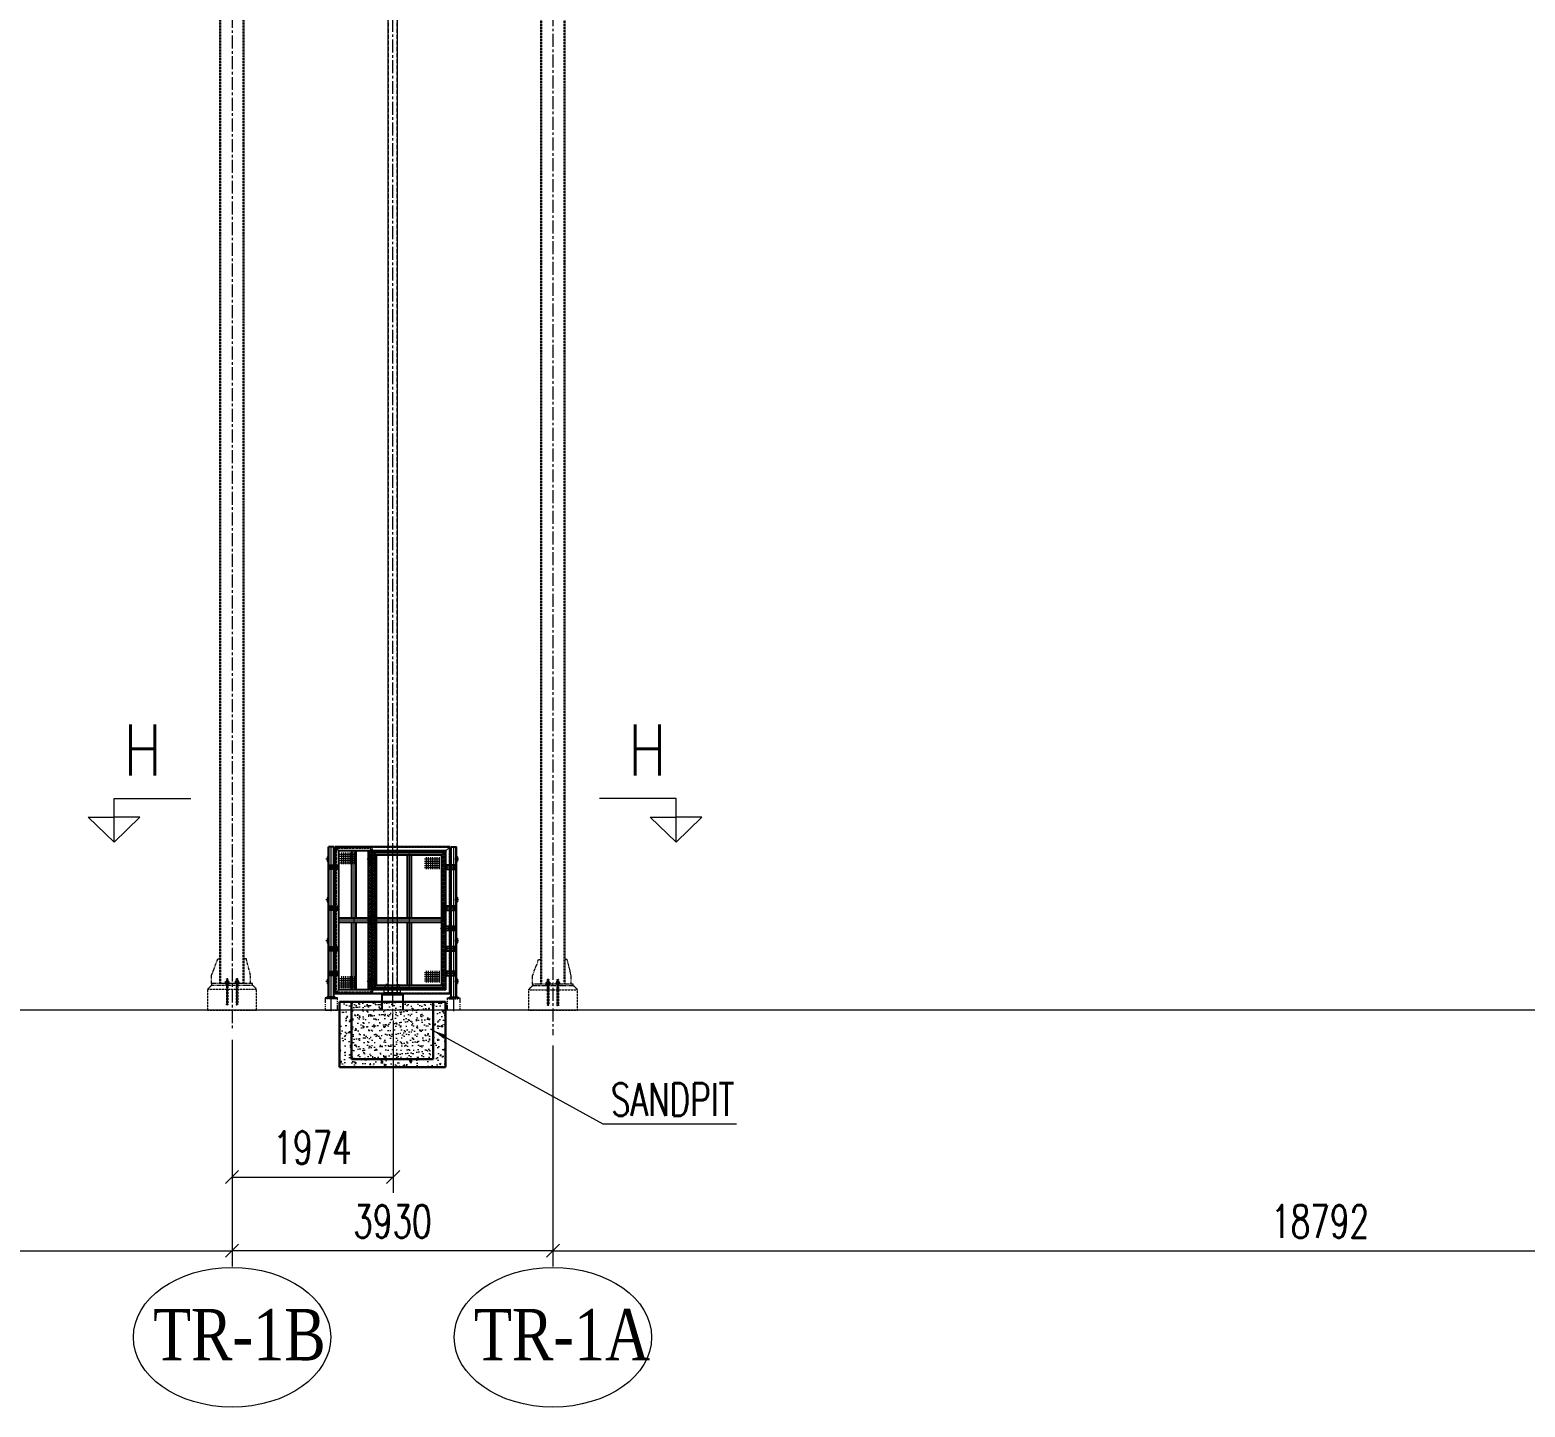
# Model space of a CAD drawing. Header units: millimetres. Extents: x -243837 to -5443, y 40 to 285140.
# Drawn here: x -136709 to -118395, y 86945 to 103815 of the extents above; entities that cross this region are included whole.
import ezdxf

# ---------------------------------------------------------------- set-up
doc = ezdxf.new("R2010")
doc.units = ezdxf.units.MM
for name, pattern in [('CENTER', [50.8, 31.75, -6.35, 6.35, -6.35]), ('CENTER2', [1.125, 0.75, -0.125, 0.125, -0.125]), ('DASHED2', [0.375, 0.25, -0.125]), ('HIDDEN', [0.375, 0.25, -0.125]), ('PHANTOM', [63.5, 31.75, -6.35, 6.35, -6.35, 6.35, -6.35]), ('PHANTOM2', [1.25, 0.625, -0.125, 0.125, -0.125, 0.125, -0.125])]:
    doc.linetypes.add(name, pattern=pattern)
for name, color, linetype, lineweight in [('AM_0', 6, 'Continuous', 30), ('CEN', 1, 'CENTER', 9), ('DIM', 1, 'Continuous', 9), ('G3', 7, 'Continuous', 13), ('HID', 2, 'HIDDEN', 5), ('HIDDEN', 2, 'HIDDEN', 0), ('PHANTAM', 21, 'PHANTOM', 0), ('R- PHANTOM', 3, 'PHANTOM', 9), ('R-CENTER', 1, 'CENTER2', 5), ('R-HIDDEN', 3, 'HIDDEN', 9), ('R-OBJECT', 2, 'Continuous', 20), ('TEXT', 255, 'Continuous', 18)]:
    doc.layers.add(name, color=color, linetype=linetype, lineweight=lineweight)
for name, color, linetype in [('center', 1, 'CENTER2'), ('DIMENSION', 1, 'Continuous'), ('object', 4, 'Continuous')]:
    doc.layers.add(name, color=color, linetype=linetype)
doc.styles.add('KA', font='romans.shx', dxfattribs={"width": 0.7})
doc.styles.add('TIMES', font='times.ttf')
doc.dimstyles.new('rakesh', dxfattribs={"dimscale": 160, "dimtxt": 2.5, "dimasz": 1, "dimexe": 0.8, "dimexo": 0.8, "dimgap": 1, "dimtad": 1, "dimdec": 0, "dimzin": 0, "dimdsep": 46, "dimtxsty": 'KA', "dimblk": 'OBLIQUE', "dimcen": 1.5, "dimclrd": 1, "dimclre": 1, "dimclrt": 2, "dimadec": 0, "dimazin": 0, "dimtfac": 1, "dimtdec": 0, "dimtmove": 0, "dimatfit": 2, "dimfxl": 0, "dimtolj": 1, "dimtzin": 0, "dimlwd": -1, "dimlwe": -1, "dimarcsym": 1})
pattern_1 = [(0.00875, (-17637.155, -5173.328), (-0.00401, 26.25), []), (90.00875, (-17637.155, -5173.328), (-26.25, -0.00401), [])]

# ---------------------------------------------------------------- blocks, each defined once
blk = doc.blocks.new('_Oblique')
at = {"color": 0, "linetype": 'ByBlock', "lineweight": -2}
blk.add_line((-0.5, -0.5), (0.5, 0.5), dxfattribs=at)
blk = doc.blocks.new('*D235')
at = {"layer": 'DEFPOINTS', "color": 0, "ltscale": 10, "transparency": 16777216}
for p in [(-111510, 91639, 320), (-130303, 91502, -160), (-111510, 88860)]:
    blk.add_point(p, dxfattribs=at)
at = {"layer": 'R-OBJECT', "color": 1, "ltscale": 10, "transparency": 16777216}
for p, q in [((-111510, 91511), (-111510, 88668)), ((-130303, 91374), (-130303, 88668)), ((-130303, 88860), (-111510, 88860))]:
    blk.add_line(p, q, dxfattribs=at)
at = {"layer": 'R-OBJECT', "color": 1, "ltscale": 10, "transparency": 16777216, "xscale": 160, "yscale": 160, "zscale": 160, "rotation": 180}
blk.add_blockref('_Oblique', (-130303, 88860), dxfattribs=at)
at = {"layer": 'R-OBJECT', "color": 1, "ltscale": 10, "transparency": 16777216, "xscale": 160, "yscale": 160, "zscale": 160}
blk.add_blockref('_Oblique', (-111510, 88860), dxfattribs=at)
at = {"layer": 'R-OBJECT', "color": 2, "ltscale": 10, "transparency": 16777216, "insert": (-120906, 89220), "char_height": 400, "attachment_point": 5, "style": 'KA'}
blk.add_mtext('\\A1;18792', dxfattribs=at)
blk = doc.blocks.new('*D236')
at = {"layer": 'DEFPOINTS', "color": 0, "ltscale": 10, "transparency": 16777216}
for p in [(-134233, 91574, -309), (-130303, 91502, -786), (-134233, 88860)]:
    blk.add_point(p, dxfattribs=at)
at = {"layer": 'R-OBJECT', "color": 1, "ltscale": 10, "transparency": 16777216}
for p, q in [((-134233, 91446), (-134233, 88668)), ((-130303, 91374), (-130303, 88668)), ((-130303, 88860), (-134233, 88860))]:
    blk.add_line(p, q, dxfattribs=at)
at = {"layer": 'R-OBJECT', "color": 1, "ltscale": 10, "transparency": 16777216, "xscale": 160, "yscale": 160, "zscale": 160, "rotation": 180}
blk.add_blockref('_Oblique', (-134233, 88860), dxfattribs=at)
at = {"layer": 'R-OBJECT', "color": 1, "ltscale": 10, "transparency": 16777216, "xscale": 160, "yscale": 160, "zscale": 160}
blk.add_blockref('_Oblique', (-130303, 88860), dxfattribs=at)
at = {"layer": 'R-OBJECT', "color": 2, "ltscale": 10, "transparency": 16777216, "insert": (-132268, 89220), "char_height": 400, "attachment_point": 5, "style": 'KA'}
blk.add_mtext('\\A1;3930', dxfattribs=at)
blk = doc.blocks.new('*D218')
at = {"layer": 'DEFPOINTS', "color": 0, "ltscale": 10, "transparency": 16777216}
for p in [(-151806, 92470, -139), (-134233, 91574, 11), (-134233, 88860)]:
    blk.add_point(p, dxfattribs=at)
at = {"layer": 'R-OBJECT', "color": 1, "ltscale": 10, "transparency": 16777216}
for p, q in [((-151806, 92342), (-151806, 88668)), ((-134233, 91446), (-134233, 88668)), ((-151806, 88860), (-134233, 88860))]:
    blk.add_line(p, q, dxfattribs=at)
at = {"layer": 'R-OBJECT', "color": 1, "ltscale": 10, "transparency": 16777216, "xscale": 160, "yscale": 160, "zscale": 160, "rotation": 180}
blk.add_blockref('_Oblique', (-151806, 88860), dxfattribs=at)
at = {"layer": 'R-OBJECT', "color": 1, "ltscale": 10, "transparency": 16777216, "xscale": 160, "yscale": 160, "zscale": 160}
blk.add_blockref('_Oblique', (-134233, 88860), dxfattribs=at)
at = {"layer": 'R-OBJECT', "color": 2, "ltscale": 10, "transparency": 16777216, "insert": (-143019, 89220), "char_height": 400, "attachment_point": 5, "style": 'KA'}
blk.add_mtext('\\A1;17573', dxfattribs=at)
blk = doc.blocks.new('*D219')
at = {"layer": 'DEFPOINTS', "color": 0, "ltscale": 10, "transparency": 16777216}
for p in [(-132259, 91808, 333), (-134233, 91574, -628), (-132259, 89764)]:
    blk.add_point(p, dxfattribs=at)
at = {"layer": 'R-OBJECT', "color": 1, "ltscale": 10, "transparency": 16777216}
for p, q in [((-132259, 91680), (-132259, 89572)), ((-134233, 91446), (-134233, 89572)), ((-134233, 89764), (-132259, 89764))]:
    blk.add_line(p, q, dxfattribs=at)
at = {"layer": 'R-OBJECT', "color": 1, "ltscale": 10, "transparency": 16777216, "xscale": 160, "yscale": 160, "zscale": 160, "rotation": 180}
blk.add_blockref('_Oblique', (-134233, 89764), dxfattribs=at)
at = {"layer": 'R-OBJECT', "color": 1, "ltscale": 10, "transparency": 16777216, "xscale": 160, "yscale": 160, "zscale": 160}
blk.add_blockref('_Oblique', (-132259, 89764), dxfattribs=at)
at = {"layer": 'R-OBJECT', "color": 2, "ltscale": 10, "transparency": 16777216, "insert": (-133246, 90124), "char_height": 400, "attachment_point": 5, "style": 'KA'}
blk.add_mtext('\\A1;1974', dxfattribs=at)
blk = doc.blocks.new('cpl-50')
at = {"layer": 'center', "lineweight": 5, "ltscale": 0.1}
for p, q in [((-420538, -152779), (-420420, -152779)), ((-420507, -152805), (-420507, -152752))]:
    blk.add_line(p, q, dxfattribs=at)
at = {"layer": 'object', "linetype": 'Continuous', "ltscale": 4}
for p, q in [((-420532, -152754), (-420422, -152754)), ((-420532, -152804), (-420532, -152754)), ((-420422, -152804), (-420532, -152804)), ((-420422, -152804), (-420422, -152754))]:
    blk.add_line(p, q, dxfattribs=at)
blk.add_circle((-420507, -152779), 9, dxfattribs=at)
blk = doc.blocks.new('hg-15')
at = {"linetype": 'Continuous', "ltscale": 4}
for p, q in [((-419382, -158847, -3010058), (-419347, -158847, -3010058)), ((-419382, -158872, -3010058), (-419382, -158847, -3010058)), ((-419382, -158872, -3010058), (-419347, -158872, -3010058)), ((-419382, -158873, -3010058), (-419336, -158873, -3010058)), ((-419382, -158898, -3010058), (-419382, -158873, -3010058)), ((-419382, -158898, -3010058), (-419336, -158898, -3010058)), ((-419382, -158899, -3010058), (-419347, -158899, -3010058)), ((-419382, -158899, -3010058), (-419382, -158924, -3010058)), ((-419382, -158924, -3010058), (-419347, -158924, -3010058)), ((-419347, -158872, -3010058), (-419347, -158847, -3010058)), ((-419347, -158899, -3010058), (-419347, -158924, -3010058)), ((-419336, -158898, -3010058), (-419336, -158873, -3010058))]:
    blk.add_line(p, q, dxfattribs=at)
at = {"layer": 'center', "color": 23, "lineweight": 5, "ltscale": 0.1}
blk.add_line((-419364, -158929, -3010058), (-419364, -158843, -3010058), dxfattribs=at)
at = {"layer": 'HIDDEN'}
for p, q in [((-419372, -158872, -3010058), (-419372, -158847, -3010058)), ((-419372, -158898, -3010058), (-419372, -158873, -3010058)), ((-419372, -158924, -3010058), (-419372, -158899, -3010058)), ((-419357, -158872, -3010058), (-419357, -158847, -3010058)), ((-419357, -158898, -3010058), (-419357, -158873, -3010058)), ((-419357, -158924, -3010058), (-419357, -158899, -3010058))]:
    blk.add_line(p, q, dxfattribs=at)
blk = doc.blocks.new('pin-85')
at = {"linetype": 'Continuous', "ltscale": 4}
for p, q in [((-426551, -155832), (-426544, -155832)), ((-426551, -155832), (-426551, -155835)), ((-426551, -155835), (-426544, -155835)), ((-426544, -155832), (-426529, -155832)), ((-426544, -155835), (-426529, -155835)), ((-426529, -155832), (-426523, -155832)), ((-426529, -155835), (-426523, -155835))]:
    blk.add_line(p, q, dxfattribs=at)
for points in [[(-426526, -155831), (-426548, -155831), (-426548, -155829), (-426526, -155829)], [(-426527, -155752), (-426547, -155752), (-426547, -155742), (-426527, -155742)]]:
    blk.add_lwpolyline(points, close=True, dxfattribs=at)
for points in [[(-426544, -155829), (-426544, -155752), (-426529, -155752), (-426529, -155829)], [(-426529, -155831), (-426529, -155837), (-426544, -155837), (-426544, -155831)]]:
    blk.add_lwpolyline(points, dxfattribs=at)
blk.add_ellipse((-426523, -155833), major_axis=(0, -1.85), ratio=0.812863, dxfattribs=at)
at = {"layer": 'center', "color": 23, "lineweight": 5, "ltscale": 0.1}
for p, q in [((-426552, -155833), (-426520, -155833)), ((-426523, -155830), (-426523, -155837))]:
    blk.add_line(p, q, dxfattribs=at)
at = {"layer": 'HIDDEN'}
for p, q in [((-426544, -155829), (-426544, -155831)), ((-426544, -155831), (-426529, -155831)), ((-426544, -155835), (-426529, -155835)), ((-426529, -155829), (-426529, -155831))]:
    blk.add_line(p, q, dxfattribs=at)
blk = doc.blocks.new('guardfront1vgt')
at = {"linetype": 'PHANTOM2', "lineweight": 9, "ltscale": 0.1}
h = blk.add_hatch(dxfattribs=at)
h.set_pattern_fill('NET', color=251, scale=210, angle=0.0088)
h.set_pattern_definition(pattern_1)
h.paths.add_polyline_path([(-645, 1932), (-463, 1932), (-463, 1786), (-645, 1786)])
h = blk.add_hatch(dxfattribs=at)
h.set_pattern_fill('NET', color=251, scale=210, angle=0.0088)
h.set_pattern_definition([(0.00875, (-16598.353, -5232.709), (-0.00401, 26.25), []), (90.00875, (-16598.353, -5232.709), (-26.25, -0.00401), [])])
h.paths.add_polyline_path([(394, 1872), (575, 1872), (575, 1727), (394, 1727)])
h = blk.add_hatch(dxfattribs=at)
h.set_pattern_fill('NET', color=251, scale=210, angle=0.0088)
h.set_pattern_definition(pattern_1)
h.paths.add_polyline_path([(-645, 268), (-463, 268), (-463, 414), (-645, 414)])
h = blk.add_hatch(dxfattribs=at)
h.set_pattern_fill('NET', color=251, scale=210, angle=0.0088)
h.set_pattern_definition([(0.00875, (-16598.353, -6621.785), (-0.00401, 26.25), []), (90.00875, (-16598.353, -6621.785), (-26.25, -0.00401), [])])
h.paths.add_polyline_path([(394, 483), (575, 483), (575, 338), (394, 338)])
at = {"color": 150, "linetype": 'HIDDEN', "lineweight": 15, "ltscale": 0.05}
for p, q in [((-795, 1859), (-785, 1859)), ((-795, 1841), (-785, 1841)), ((785, 1859), (795, 1859)), ((785, 1841), (795, 1841)), ((-795, 1359), (-785, 1359)), ((-795, 1341), (-785, 1341)), ((785, 1359), (795, 1359)), ((785, 1341), (795, 1341)), ((-795, 859), (-785, 859)), ((-795, 841), (-785, 841)), ((785, 859), (795, 859)), ((785, 841), (795, 841)), ((-795, 359), (-785, 359)), ((-795, 341), (-785, 341)), ((785, 359), (795, 359)), ((785, 341), (795, 341))]:
    blk.add_line(p, q, dxfattribs=at)
at = {"color": 3, "lineweight": 15}
for p, q in [((-195, 1900), (-245, 1950)), ((605, 1900), (655, 1950)), ((705, 2000), (655, 1950)), ((-705, 200), (-655, 250)), ((-195, 300), (-245, 250)), ((605, 300), (655, 250))]:
    blk.add_line(p, q, dxfattribs=at)
at = {"linetype": 'Continuous', "ltscale": 4}
for p, q in [((622, 1100), (622, 1300)), ((632, 1100), (632, 1300)), ((780, 1025), (627, 1025)), ((739, 975), (627, 975)), ((739, 1000, 1), (739, 975, 1)), ((761, 1000, 1), (761, 975, 1)), ((780, 975), (761, 975)), ((780, 975), (780, 1025))]:
    blk.add_line(p, q, dxfattribs=at)
at = {"color": 3}
for points in [[(-785, 1825), (-785, 1875), (-795, 1875), (-795, 1825)], [(795, 1825), (795, 1875), (785, 1875), (785, 1825)], [(-785, 1325), (-785, 1375), (-795, 1375), (-795, 1325)], [(795, 1325), (795, 1375), (785, 1375), (785, 1325)], [(-785, 825), (-785, 875), (-795, 875), (-795, 825)], [(795, 825), (795, 875), (785, 875), (785, 825)], [(-785, 325), (-785, 375), (-795, 375), (-795, 325)], [(795, 325), (795, 375), (785, 375), (785, 325)]]:
    blk.add_lwpolyline(points, close=True, dxfattribs=at)
at = {"linetype": 'Continuous', "ltscale": 4}
for centre, radius in [((627, 1300, 35751), 5), ((627, 1100, 1530170), 5), ((627, 1000, 1530170), 12.5), ((697, 1000, -1), 10), ((750, 1000, 1530171), 12.5)]:
    blk.add_circle(centre, radius, dxfattribs=at)
at = {"color": 5, "linetype": 'HIDDEN'}
for centre, radius in [((627, 1000, -1), 10), ((697, 1000, -1), 7.5), ((750, 1000), 10)]:
    blk.add_circle(centre, radius, dxfattribs=at)
at = {"linetype": 'Continuous', "ltscale": 4}
for centre, radius, start, end in [((627, 1000, 1530170), 25, 90, 270), ((750, 1000), 11, 0, 180)]:
    blk.add_arc(centre, radius, start, end, dxfattribs=at)
at = {"layer": 'CEN', "color": 1, "ltscale": 300}
for p, q in [((-750, -11), (-750, 2000)), ((-475, 1950), (-475, 250)), ((627, 1922), (-217, 1922)), ((-217, 278, -35), (-217, 1922, -35)), ((205, 1944), (205, 256)), ((750, -11), (750, 2000)), ((-295, 1100), (-655, 1100)), ((605, 1100), (-195, 1100)), ((627, 278), (-217, 278))]:
    blk.add_line(p, q, dxfattribs=at)
at = {"layer": 'center', "color": 1, "lineweight": 5, "ltscale": 0.02}
for p, q in [((-768, 1850), (-816, 1850)), ((812, 1850), (764, 1850)), ((-768, 1350), (-816, 1350)), ((812, 1350), (764, 1350)), ((-768, 850), (-816, 850)), ((812, 850), (764, 850)), ((-768, 350), (-816, 350)), ((812, 350), (764, 350))]:
    blk.add_line(p, q, dxfattribs=at)
at = {"layer": 'center', "color": 1, "lineweight": 5, "ltscale": 0.1}
for p, q in [((-213, 1850, 1), (-312, 1850, 1)), ((-273, 250, -35), (-273, 1950, -35)), ((627, 278), (627, 1922)), ((627, 1093), (627, 1307)), ((-213, 350, 1), (-312, 350, 1))]:
    blk.add_line(p, q, dxfattribs=at)
at = {"layer": 'center', "color": 23, "lineweight": 5, "ltscale": 0.1}
for p, q in [((779, 1850), (802, 1850)), ((634, 1300), (620, 1300)), ((779, 1350), (802, 1350)), ((640, 1200), (614, 1200)), ((634, 1100), (620, 1100)), ((788, 1000), (585, 1000)), ((627, 975), (627, 1025)), ((697, 988), (697, 1013)), ((779, 850), (802, 850)), ((779, 350), (802, 350))]:
    blk.add_line(p, q, dxfattribs=at)
at = {"layer": 'HIDDEN', "linetype": 'DASHED2', "lineweight": 9, "ltscale": 50}
for p, q in [((-699, 206), (-699, 1994)), ((699, 1994), (-699, 1994)), ((-685, 220), (-685, 1980)), ((-265, 1980), (-685, 1980)), ((-265, 220, -35), (-265, 1980, -35)), ((-251, 1950, -35), (-251, 1994)), ((-251, 250, -35), (-251, 1950, -35)), ((-245, 1950), (-245, 1994, 35)), ((699, 206), (699, 1994)), ((699, 206), (-699, 206)), ((-265, 220), (-685, 220)), ((-251, 250, -35), (-251, 206)), ((-245, 250), (-245, 206, 35))]:
    blk.add_line(p, q, dxfattribs=at)
at = {"layer": 'HIDDEN', "linetype": 'DASHED2', "lineweight": 9, "ltscale": 50, "elevation": -35}
blk.add_lwpolyline([(635, 1930), (-225, 1930), (-225, 270), (635, 270), (635, 1930)], dxfattribs=at)
at = {"layer": 'object'}
for p, q in [((-720, 2000), (-785, 2000)), ((-785, 160), (-785, 2000)), ((-779, 160), (-779, 2000)), ((-720, 160), (-720, 2000)), ((-705, 200), (-705, 2000)), ((705, 2000), (-705, 2000)), ((-705, 2000), (-655, 1950)), ((-655, 250), (-655, 1950)), ((-245, 1950), (-655, 1950)), ((-500, 1950), (-500, 1125)), ((-450, 1950), (-450, 1125)), ((-295, 250, -35), (-295, 1950, -35)), ((649, 1944), (-239, 1944)), ((-239, 256, -35), (-239, 1944, -35)), ((180, 1900), (180, 1125)), ((230, 1900), (230, 1125)), ((649, 256), (649, 1944)), ((705, 200), (705, 2000)), ((720, 2000), (785, 2000)), ((720, 160), (720, 2000)), ((779, 160), (779, 2000)), ((785, 160), (785, 2000)), ((-295, 1125), (-655, 1125)), ((605, 1125), (-195, 1125)), ((-295, 1075), (-655, 1075)), ((-500, 1075), (-500, 250)), ((-450, 1075), (-450, 250)), ((605, 1075), (-195, 1075)), ((180, 1075), (180, 300)), ((230, 1075), (230, 300)), ((705, 200), (-705, 200)), ((-245, 250), (-655, 250)), ((649, 256), (-239, 256))]:
    blk.add_line(p, q, dxfattribs=at)
at = {"layer": 'object', "color": 150}
for p, q in [((655, 1950), (-245, 1950)), ((-245, 250, -35), (-245, 1950, -35)), ((605, 1900), (-195, 1900)), ((-195, 300, -35), (-195, 1900, -35)), ((605, 300), (605, 1900)), ((655, 250), (655, 1950)), ((655, 250), (-245, 250)), ((605, 300), (-195, 300))]:
    blk.add_line(p, q, dxfattribs=at)
at = {"layer": 'object'}
for points in [[(-700, 160), (-800, 160), (-800, 150), (-700, 150)], [(700, 160), (800, 160), (800, 150), (700, 150)]]:
    blk.add_lwpolyline(points, close=True, dxfattribs=at)
at = {"layer": 'PHANTAM', "linetype": 'PHANTOM2', "lineweight": 5, "ltscale": 100}
for points in [[(-825, 0), (-675, 0), (-675, 150), (-825, 150)], [(-810, 150), (-690, 150), (-690, 140), (-810, 140)], [(825, 0), (675, 0), (675, 150), (825, 150)], [(810, 150), (690, 150), (690, 140), (810, 140)]]:
    blk.add_lwpolyline(points, close=True, dxfattribs=at)
at = {"linetype": 'Continuous'}
for name, p in [('hg-15', (419091, 160735, 3010058)), ('pin-85', (426264, 157641)), ('hg-15', (419091, 159985, 3010058)), ('pin-85', (426264, 156891)), ('hg-15', (419091, 159235, 3010058)), ('pin-85', (426264, 156141))]:
    blk.add_blockref(name, p, dxfattribs=at)
at = {"color": 150}
for p in [(419757, 154529), (419757, 154029, -1844), (419757, 153529, -1844), (419757, 153229, -1844)]:
    blk.add_blockref('cpl-50', p, dxfattribs=at)
at = {"color": 150, "xscale": -1}
for p in [(-419757, 154529), (-419757, 154029, -1844), (-419757, 153529, -1844), (-419757, 153229, -1844)]:
    blk.add_blockref('cpl-50', p, dxfattribs=at)

msp = doc.modelspace()

# ---------------------------------------------------------------- hatches: boundary and pattern name
at = {"layer": 'PHANTAM', "lineweight": 13, "ltscale": 500}
h = msp.add_hatch(dxfattribs=at)
h.set_pattern_fill('AR-CONC', color=256, scale=25, style=0)
h.set_pattern_definition([(50, (699755.78, -2093971.53), (179.315046, -15.688034), [18.75, -206.25]), (355, (699755.78, -2093971.53), (-34.687833, 188.048033), [15, -165]), (100.4514, (699770.72, -2093972.84), (144.627345, 172.359886), [15.935047, -175.285528]), (46.1842, (699755.78, -2093921.53), (266.810262, -41.379754), [28.125, -309.375]), (96.6356, (699778.02, -2093924.98), (233.665676, 243.529468), [23.902572, -262.92825]), (351.1842, (699755.78, -2093921.53), (233.665486, 243.52965), [22.5, -247.5]), (21, (699780.78, -2093934.03), (149.226763, -100.654723), [18.75, -206.25]), (326, (699780.78, -2093934.03), (60.828833, 181.287511), [15, -165]), (71.4514, (699793.22, -2093942.42), (210.055657, 80.632624), [15.935047, -175.285528]), (37.5, (699755.78, -2093971.53), (3.0399638, 83.2234635), [0, -163, 0, -167.5, 0, -165.625]), (7.5, (699755.78, -2093971.53), (65.7673844, 98.602928), [0, -95.5, 0, -159.25, 0, -63.125]), (327.5, (699700.03, -2093971.53), (133.455609, -5.638718), [0, -62.5, 0, -195, 0, -258.75]), (317.5, (699675.03, -2093971.53), (145.7965423, 25.0262456), [0, -81.25, 0, -129.5, 0, -183.75])])
h.paths.add_polyline_path([(-132917.8, 91108.09), (-131617.8, 91108.09), (-131617.8, 91908.09), (-131767.8, 91908.09), (-131767.8, 91208.09), (-132767.8, 91208.09), (-132767.8, 91908.09), (-132917.8, 91908.09)])
h = msp.add_hatch(dxfattribs=at)
h.set_pattern_fill('AR-SAND', color=256, scale=50, style=0)
h.set_pattern_definition([(37.5, (699755.78, -2093971.53), (-3.149668, 96.3411885), [0, -76, 0, -85, 0, -81.25]), (7.5, (699755.78, -2093971.53), (88.488835, 141.107303), [0, -41, 0, -68.5, 0, -26.25]), (327.5, (699694.28, -2093971.53), (155.707093, 0.2829527), [0, -25, 0, -90, 0, -117.5]), (317.5, (699694.28, -2093971.53), (150.30633, 43.883778), [0, -12.5, 0, -59, 0, -67.5])])
h.paths.add_polyline_path([(-132767.8, 91908.09), (-132767.8, 91208.09), (-131767.8, 91208.09), (-131767.8, 91908.09)])
at = {"layer": 'R- PHANTOM'}
h = msp.add_hatch(dxfattribs=at)
h.set_pattern_fill('ANSI31', color=25, scale=50)
h.set_pattern_definition([(45, (-3497116.3075, 178945.709), (-4.419417382, 4.419417382), [])])
h.paths.add_polyline_path([(-134282.58, 92189.41), (-134302.58, 92189.41), (-134302.58, 92099.41), (-134282.58, 92099.41)])
h = msp.add_hatch(dxfattribs=at)
h.set_pattern_fill('ANSI31', color=25, scale=50)
h.set_pattern_definition([(45, (-3431504.606, 182926.6683), (-4.419417383, 4.419417382), [])])
h.paths.add_polyline_path([(-134182.58, 92189.41), (-134162.58, 92189.41), (-134162.58, 92099.41), (-134182.58, 92099.41)])
h = msp.add_hatch(dxfattribs=at)
h.set_pattern_fill('ANSI31', color=25, scale=50)
h.set_pattern_definition([(45, (-3497098.9194, 178938.3874), (-4.419417382, 4.419417382), [])])
h.paths.add_polyline_path([(-130352.6, 92182.09), (-130372.6, 92182.09), (-130372.6, 92092.09), (-130352.6, 92092.09)])
h = msp.add_hatch(dxfattribs=at)
h.set_pattern_fill('ANSI31', color=25, scale=50)
h.set_pattern_definition([(45, (-3427574.627, 182919.3466), (-4.419417383, 4.419417382), [])])
h.paths.add_polyline_path([(-130252.6, 92182.09), (-130232.6, 92182.09), (-130232.6, 92092.09), (-130252.6, 92092.09)])

# ---------------------------------------------------------------- linework, layer by layer
msp.add_line((-132392.8, 91998.09), (-132142.8, 91998.09))
msp.add_lwpolyline([(-132392.8, 91808.09), (-132392.8, 91998.09), (-132382.8, 92008.09), (-132152.8, 92008.09), (-132142.8, 91998.09), (-132142.8, 91808.09)])
at = {"layer": 'AM_0'}
for p, q in [((-132917.8, 91108.09, 0), (-132917.8, 91908.09)), ((-131617.8, 91908.09), (-132917.8, 91908.09)), ((-132767.8, 91208.09, 0), (-132767.8, 91908.09, 0)), ((-131767.8, 91208.09, 0), (-131767.8, 91908.09, 0)), ((-131617.8, 91108.09, 0), (-131617.8, 91908.09, 0)), ((-132767.8, 91208.09, 0), (-131767.8, 91208.09, 0)), ((-132917.8, 91108.09, 0), (-131617.8, 91108.09, 0))]:
    msp.add_line(p, q, dxfattribs=at)
at = {"layer": 'DIM', "color": 1}
for centre in [(-134232.58, 87800.74, 146.73), (-130302.6, 87800.74, -159.78)]:
    msp.add_ellipse(centre, major_axis=(-1208.88, 0), ratio=0.7075472, dxfattribs=at)
at = {"layer": 'G3'}
for p, q in [((-132367.8, 92043.09), (-132349.95, 92123.09)), ((-132324.95, 92123.09), (-132349.95, 92123.09)), ((-132271.8, 92018.09), (-132271.8, 92123.09)), ((-132271.8, 92123.09), (-132263.8, 92123.09)), ((-132263.8, 92018.09), (-132263.8, 92123.09)), ((-132210.65, 92123.09), (-132185.65, 92123.09)), ((-132167.8, 92043.09), (-132185.65, 92123.09)), ((-132367.8, 92018.09), (-132367.8, 92043.09)), ((-132367.8, 92018.09), (-132367.8, 92008.09)), ((-132167.8, 92018.09), (-132367.8, 92018.09)), ((-132167.8, 92008.09), (-132367.8, 92008.09)), ((-132167.8, 92008.09), (-132367.8, 92008.09)), ((-132167.8, 92008.09), (-132367.8, 92008.09)), ((-132167.8, 92008.09), (-132367.8, 92008.09)), ((-132167.8, 92018.09), (-132167.8, 92043.09)), ((-132167.8, 92018.09), (-132167.8, 92008.09))]:
    msp.add_line(p, q, dxfattribs=at)
at = {"layer": 'HID', "linetype": 'HIDDEN', "lineweight": 15, "ltscale": 200}
for p, q in [((-132319.55, 111406.09, 305.8), (-132319.55, 92018.09, 639.14)), ((-132216.05, 111406.19, 305.8), (-132216.05, 92018.09, 639.14))]:
    msp.add_line(p, q, dxfattribs=at)
at = {"layer": 'object', "lineweight": 15}
for p, q in [((-132324.95, 111406.08, 305.8), (-132324.95, 92018.09, 639.14)), ((-132210.65, 111406.2, 305.8), (-132210.65, 92018.09, 639.14))]:
    msp.add_line(p, q, dxfattribs=at)
at = {"layer": 'R- PHANTOM', "color": 6}
for points, elevation in [([(-134482.58, 92135.41), (-134482.58, 92235.41), (-134407.58, 92435.41), (-134382.58, 92435.41)], -480.07), ([(-134007.58, 92135.41), (-134007.58, 92235.41), (-134057.58, 92435.41), (-134082.58, 92435.41)], -480.07), ([(-130552.6, 92128.09), (-130552.6, 92228.09), (-130477.6, 92428.09), (-130452.6, 92428.09)], -319.57), ([(-130077.6, 92128.09), (-130077.6, 92228.09), (-130127.6, 92428.09), (-130152.6, 92428.09)], -319.57)]:
    msp.add_lwpolyline(points, dxfattribs=dict(at, elevation=elevation))
for points, elevation in [([(-133982.58, 92135.41), (-134482.58, 92135.41), (-134482.58, 92115.41), (-133982.58, 92115.41)], 84.77), ([(-130052.6, 92128.09), (-130552.6, 92128.09), (-130552.6, 92108.09), (-130052.6, 92108.09)], -545.94)]:
    msp.add_lwpolyline(points, close=True, dxfattribs=dict(at, elevation=elevation))
at = {"layer": 'R- PHANTOM', "color": 25}
for points, elevation in [([(-134322.58, 92143.41), (-134322.58, 92135.41), (-134262.58, 92135.41), (-134262.58, 92143.41)], 157.67), ([(-134142.58, 92143.41), (-134142.58, 92135.41), (-134202.58, 92135.41), (-134202.58, 92143.41)], 157.67), ([(-130392.6, 92136.09), (-130392.6, 92128.09), (-130332.6, 92128.09), (-130332.6, 92136.09)], -473.04), ([(-130212.6, 92136.09), (-130212.6, 92128.09), (-130272.6, 92128.09), (-130272.6, 92136.09)], -473.04)]:
    msp.add_lwpolyline(points, close=True, dxfattribs=dict(at, elevation=elevation))
at = {"layer": 'R- PHANTOM', "color": 25, "extrusion": (-6.7463e-12, -9.52981e-20, -1)}
msp.add_ellipse((-134309.9, 92154.61, -480.07), major_axis=(3.39, 3.39), ratio=1, start_param=3.92699082, end_param=5.49778714, dxfattribs=at)
at = {"layer": 'R- PHANTOM', "color": 25, "extrusion": (-6.74629e-12, -1.80407e-19, -1)}
for centre in [(-134306.11, 92154.61, -480.07), (-134288.77, 92154.61, -480.07), (-134275.5, 92154.61, -480.07), (-130376.13, 92147.29, -319.57), (-130358.79, 92147.29, -319.57), (-130345.52, 92147.29, -319.57)]:
    msp.add_ellipse(centre, major_axis=(-3.39, 3.39), ratio=1, start_param=0.78539816, end_param=2.35619449, dxfattribs=at)
at = {"layer": 'R- PHANTOM', "color": 25, "extrusion": (-6.74629e-12, -1.16834e-19, -1)}
for centre in [(-134296.51, 92154.61, -480.07), (-134279.17, 92154.61, -480.07), (-130366.53, 92147.29, -319.57), (-130349.19, 92147.29, -319.57)]:
    msp.add_ellipse(centre, major_axis=(-3.39, 3.39), ratio=1, start_param=5.49778714, end_param=7.06858347, dxfattribs=at)
at = {"layer": 'R- PHANTOM', "color": 25}
for centre, major_axis, start_param, end_param in [((-134189.66, 92154.61, -480.07), (3.39, 3.39), 0.78539816, 2.35619449), ((-134185.99, 92154.61, -480.07), (3.39, 3.39), 5.49778714, 7.06858347), ((-134176.39, 92154.61, -480.07), (3.39, 3.39), 0.78539816, 2.35619449), ((-134168.65, 92154.61, -480.07), (3.39, 3.39), 5.49778714, 7.06858347), ((-134159.05, 92154.61, -480.07), (3.39, 3.39), 0.78539816, 2.35619449), ((-134155.26, 92154.61, -480.07), (-3.39, 3.39), 3.92699082, 5.49778714), ((-130259.68, 92147.29, -319.57), (3.39, 3.39), 0.78539816, 2.35619449), ((-130256.01, 92147.29, -319.57), (3.39, 3.39), 5.49778714, 7.06858347), ((-130246.41, 92147.29, -319.57), (3.39, 3.39), 0.78539816, 2.35619449), ((-130238.67, 92147.29, -319.57), (3.39, 3.39), 5.49778714, 7.06858347), ((-130229.07, 92147.29, -319.57), (3.39, 3.39), 0.78539816, 2.35619449), ((-130225.28, 92147.29, -319.57), (-3.39, 3.39), 3.92699082, 5.49778714)]:
    msp.add_ellipse(centre, major_axis=major_axis, ratio=1, start_param=start_param, end_param=end_param, dxfattribs=at)
at = {"layer": 'R- PHANTOM', "color": 25, "extrusion": (-6.7463e-12, -9.5298e-20, -1)}
msp.add_ellipse((-130379.92, 92147.29, -319.57), major_axis=(3.39, 3.39), ratio=1, start_param=3.92699082, end_param=5.49778714, dxfattribs=at)
at = {"layer": 'R-CENTER', "linetype": 'CENTER', "ltscale": 5}
for p, q in [((-132267.8, 113349.1, 305.8), (-132267.8, 91692.84, 639.14)), ((-134233.04, 111366.35, -550.42), (-134232.58, 91573.88, 157.67)), ((-130302.6, 110624.37, -749.02), (-130302.6, 91502.33, -319.57))]:
    msp.add_line(p, q, dxfattribs=at)
at = {"layer": 'R-HIDDEN', "color": 6}
for p, q in [((-134382.58, 92135.41, -160.5), (-134383.04, 111366.35, -234.01)), ((-134369.58, 92135.41, -160.5), (-134370.04, 111366.35, -234.01)), ((-134095.58, 92135.41, -160.5), (-134096.04, 111366.35, -234.01)), ((-134082.58, 92135.41, -160.5), (-134083.04, 111366.35, -234.01)), ((-130452.6, 92128.09), (-130452.6, 110624.37, -430.84)), ((-130439.6, 92128.09), (-130439.6, 110624.37, -430.84)), ((-130165.6, 92128.09), (-130165.6, 110624.37, -430.84)), ((-130152.6, 92128.09), (-130152.6, 110624.37, -430.84)), ((-134482.58, 92115.41, -160.5), (-134532.58, 92065.41, -160.5)), ((-134532.58, 92065.41, -160.5), (-133932.58, 92065.41, -160.5)), ((-134532.58, 92065.41, -160.5), (-134532.58, 91815.41, -160.5)), ((-133932.58, 92065.41, -160.5), (-133982.58, 92115.41, -160.5)), ((-133932.58, 91815.41, -160.5), (-133932.58, 92065.41, -160.5)), ((-130552.6, 92108.09), (-130602.6, 92058.09)), ((-130602.6, 92058.09), (-130002.6, 92058.09)), ((-130602.6, 92058.09), (-130602.6, 91808.09)), ((-130002.6, 92058.09), (-130052.6, 92108.09)), ((-130002.6, 91808.09), (-130002.6, 92058.09)), ((-134532.58, 91808.09, -480.07), (-133932.58, 91808.09, -480.07)), ((-130602.6, 91808.09), (-130002.6, 91808.09))]:
    msp.add_line(p, q, dxfattribs=at)
at = {"layer": 'R-HIDDEN', "color": 25}
for p, q in [((-134314.7, 92154.61, -160.5), (-134314.7, 92143.41, -160.5)), ((-134309.9, 92159.41, -160.5), (-134306.11, 92159.41, -160.5)), ((-134306.11, 92159.41, -160.5), (-134275.5, 92159.41, -160.5)), ((-134302.58, 92189.41, -160.5), (-134299.74, 92191.89, -160.5)), ((-134282.58, 92189.41, -160.5), (-134302.58, 92189.41, -160.5)), ((-134302.58, 92189.41, -160.5), (-134302.58, 91876.47, -160.5)), ((-134301.31, 92154.61, -160.5), (-134301.31, 92143.41, -160.5)), ((-134299.74, 92191.89, -160.5), (-134292.58, 92191.89, -160.5)), ((-134285.42, 92191.89, -160.5), (-134292.58, 92191.89, -160.5)), ((-134282.58, 92189.41, -160.5), (-134285.42, 92191.89, -160.5)), ((-134283.97, 92154.61, -160.5), (-134283.97, 92143.41, -160.5)), ((-134282.58, 92189.41, -160.5), (-134282.58, 91876.47, -160.5)), ((-134270.7, 92154.61, -160.5), (-134270.7, 92143.41, -160.5)), ((-134194.46, 92154.61, -160.5), (-134194.46, 92143.41, -160.5)), ((-134159.05, 92159.41, -160.5), (-134189.66, 92159.41, -160.5)), ((-134182.58, 92189.41, -160.5), (-134179.74, 92191.89, -160.5)), ((-134182.58, 92189.41, -160.5), (-134162.58, 92189.41, -160.5)), ((-134182.58, 92189.41, -160.5), (-134182.58, 91876.47, -160.5)), ((-134181.19, 92154.61, -160.5), (-134181.19, 92143.41, -160.5)), ((-134179.74, 92191.89, -160.5), (-134172.58, 92191.89, -160.5)), ((-134165.42, 92191.89, -160.5), (-134172.58, 92191.89, -160.5)), ((-134162.58, 92189.41, -160.5), (-134165.42, 92191.89, -160.5)), ((-134163.85, 92154.61, -160.5), (-134163.85, 92143.41, -160.5)), ((-134162.58, 92189.41, -160.5), (-134162.58, 91876.47, -160.5)), ((-134155.26, 92159.41, -160.5), (-134159.05, 92159.41, -160.5)), ((-134150.46, 92154.61, -160.5), (-134150.46, 92143.41, -160.5)), ((-130384.72, 92147.29), (-130384.72, 92136.09)), ((-130379.92, 92152.09), (-130376.13, 92152.09)), ((-130376.13, 92152.09), (-130345.52, 92152.09)), ((-130372.6, 92182.09), (-130369.77, 92184.56)), ((-130352.6, 92182.09), (-130372.6, 92182.09)), ((-130372.6, 92182.09), (-130372.6, 91869.14)), ((-130371.33, 92147.29), (-130371.33, 92136.09)), ((-130369.77, 92184.56), (-130362.6, 92184.56)), ((-130355.44, 92184.56), (-130362.6, 92184.56)), ((-130352.6, 92182.09), (-130355.44, 92184.56)), ((-130353.99, 92147.29), (-130353.99, 92136.09)), ((-130352.6, 92182.09), (-130352.6, 91869.14)), ((-130340.72, 92147.29), (-130340.72, 92136.09)), ((-130264.48, 92147.29), (-130264.48, 92136.09)), ((-130229.07, 92152.09), (-130259.68, 92152.09)), ((-130252.6, 92182.09), (-130249.77, 92184.56)), ((-130252.6, 92182.09), (-130232.6, 92182.09)), ((-130252.6, 92182.09), (-130252.6, 91869.14)), ((-130251.21, 92147.29), (-130251.21, 92136.09)), ((-130249.77, 92184.56), (-130242.6, 92184.56)), ((-130235.44, 92184.56), (-130242.6, 92184.56)), ((-130232.6, 92182.09), (-130235.44, 92184.56)), ((-130233.87, 92147.29), (-130233.87, 92136.09)), ((-130232.6, 92182.09), (-130232.6, 91869.14)), ((-130225.28, 92152.09), (-130229.07, 92152.09)), ((-130220.48, 92147.29), (-130220.48, 92136.09)), ((-134302.58, 92099.41, -160.5), (-134282.58, 92099.41, -160.5)), ((-134162.58, 92099.41, -160.5), (-134182.58, 92099.41, -160.5)), ((-130372.6, 92092.09), (-130352.6, 92092.09)), ((-130232.6, 92092.09), (-130252.6, 92092.09)), ((-134297.27, 91876.47, -160.5), (-134307.58, 91876.47, -160.5)), ((-134294.92, 91882.9, -160.5), (-134297.27, 91876.47, -160.5)), ((-134290.24, 91870.03, -160.5), (-134294.92, 91882.9, -160.5)), ((-134287.89, 91876.47, -160.5), (-134290.24, 91870.03, -160.5)), ((-134277.58, 91876.47, -160.5), (-134287.89, 91876.47, -160.5)), ((-134187.58, 91876.47, -160.5), (-134177.27, 91876.47, -160.5)), ((-134177.27, 91876.47, -160.5), (-134174.92, 91870.03, -160.5)), ((-134174.92, 91870.03, -160.5), (-134170.24, 91882.9, -160.5)), ((-134170.24, 91882.9, -160.5), (-134167.89, 91876.47, -160.5)), ((-134167.89, 91876.47, -160.5), (-134157.58, 91876.47, -160.5)), ((-130367.29, 91869.14), (-130377.6, 91869.14)), ((-130364.95, 91875.58), (-130367.29, 91869.14)), ((-130360.26, 91862.7), (-130364.95, 91875.58)), ((-130357.91, 91869.14), (-130360.26, 91862.7)), ((-130347.6, 91869.14), (-130357.91, 91869.14)), ((-130257.6, 91869.14), (-130247.29, 91869.14)), ((-130247.29, 91869.14), (-130244.95, 91862.7)), ((-130244.95, 91862.7), (-130240.26, 91875.58)), ((-130240.26, 91875.58), (-130237.91, 91869.14)), ((-130237.91, 91869.14), (-130227.6, 91869.14))]:
    msp.add_line(p, q, dxfattribs=at)
at = {"layer": 'R-HIDDEN', "color": 25, "linetype": 'ByBlock'}
for p, q in [((-134296.51, 92159.41, -160.5), (-134288.77, 92159.41, -160.5)), ((-134168.65, 92159.41, -160.5), (-134176.39, 92159.41, -160.5)), ((-130366.53, 92152.09), (-130358.79, 92152.09)), ((-130238.67, 92152.09), (-130246.41, 92152.09))]:
    msp.add_line(p, q, dxfattribs=at)
at = {"layer": 'R-HIDDEN'}
for p, q in [((-134292.58, 92191.89, -160.5), (-134292.58, 91876.47, -160.5)), ((-134172.58, 92191.89, -160.5), (-134172.58, 91876.47, -160.5)), ((-130362.6, 92184.56), (-130362.6, 91869.14)), ((-130242.6, 92184.56), (-130242.6, 91869.14))]:
    msp.add_line(p, q, dxfattribs=at)
at = {"layer": 'R-OBJECT'}
for p, q in [((-135677.57, 93865.1, -1451.09), (-135677.57, 94401.67, -1451.09)), ((-135677.57, 94401.67, -1451.09), (-134738.7, 94401.67, -1451.09)), ((-128794.6, 94401.67, -1762.22), (-129733.47, 94401.67, -1762.22)), ((-128794.6, 93865.1, -1762.22), (-128794.6, 94401.67, -1762.22)), ((-135677.57, 93865.1, -1451.09), (-135994.25, 94169.91, -1451.09)), ((-135994.25, 94169.91, -1451.09), (-135677.57, 94169.91, -1451.09)), ((-135677.57, 93865.1, -1451.09), (-135360.9, 94169.91, -1451.09)), ((-135360.9, 94169.91, -1451.09), (-135677.57, 94169.91, -1451.09)), ((-128794.6, 93865.1, -1762.22), (-129111.28, 94169.91, -1762.22)), ((-129111.28, 94169.91, -1762.22), (-128794.6, 94169.91, -1762.22)), ((-128794.6, 93865.1, -1762.22), (-128477.93, 94169.91, -1762.22)), ((-128477.93, 94169.91, -1762.22), (-128794.6, 94169.91, -1762.22)), ((-103100.23, 91808.09), (-140106.78, 91808.09))]:
    msp.add_line(p, q, dxfattribs=at)

# ---------------------------------------------------------------- block references
at = {"layer": 'DIMENSION'}
msp.add_blockref('guardfront1vgt', (-132267.8, 91808.09), dxfattribs=at)

# ---------------------------------------------------------------- texts
at = {"layer": 'R-OBJECT', "color": 2, "ltscale": 10, "attachment_point": 5, "style": 'KA'}
for s, insert, char_height in [('\\A1;{\\W0.8;H}', (-135326.78, 94993.98, -1451.09), 624), ('\\A1;{\\W0.8;H}', (-129145.4, 94993.98, -1762.22), 624), ('\\A1;SANDPIT', (-128836.55, 90713.09, -333.34), 400)]:
    msp.add_mtext(s, dxfattribs=dict(at, insert=insert, char_height=char_height))
at = {"layer": 'TEXT', "color": 2, "style": 'TIMES', "width": 0.8}
for s, p in [('TR-1B', (-135200.04, 87517.96, 146.73)), ('TR-1A', (-131270.06, 87517.96, -159.78))]:
    msp.add_text(s, height=630, dxfattribs=at).set_placement(p)

# ---------------------------------------------------------------- dimensions: what is measured, and where the dimension line sits
at = {"layer": 'R-OBJECT', "ltscale": 10}
for base, p1, p2, picture, middle in [((-134232.58, 88859.79, 146.73), (-151805.59, 92469.91, 8.16), (-134232.58, 91573.88, 157.67), '*D218', (-143019.08, 89219.79, 146.73)), ((-132259.0777, 89763.8422, 785.8659), (-134232.5801, 91573.8827, 157.6676), (-132259.0777, 91808.0909, 1119.2033), '*D219', (-133245.8289, 90123.8422, 785.8659)), ((-134232.58, 88859.79, 466.3), (-130302.6, 91502.33, -319.57), (-134232.58, 91573.88, 157.67), '*D236', (-132267.59, 89219.79, 466.3)), ((-111510.16, 88859.79, -159.78), (-130302.6, 91502.33, -319.57), (-111510.16, 91638.59, 159.78), '*D235', (-120906.38, 89219.79, -159.78))]:
    dim = msp.add_linear_dim(base=base, p1=p1, p2=p2, dimstyle='rakesh', override={"dimexe": 1.2, "dimfxl": 1.5}, dxfattribs=at)
    dim.commit()
    dim.dimension.update_dxf_attribs({"geometry": picture, "text_midpoint": middle})

# ---------------------------------------------------------------- leaders
msp.add_leader([(-131767.8, 91558.09, -333.34), (-129690.66, 90414.5, -333.34), (-128055.73, 90414.5, -333.34)], dimstyle='rakesh', override={"dimexe": 1.2, "dimgap": 1, "dimtad": 0, "dimfxl": 0.18}, dxfattribs=at)

doc.saveas('drawing.dxf')
